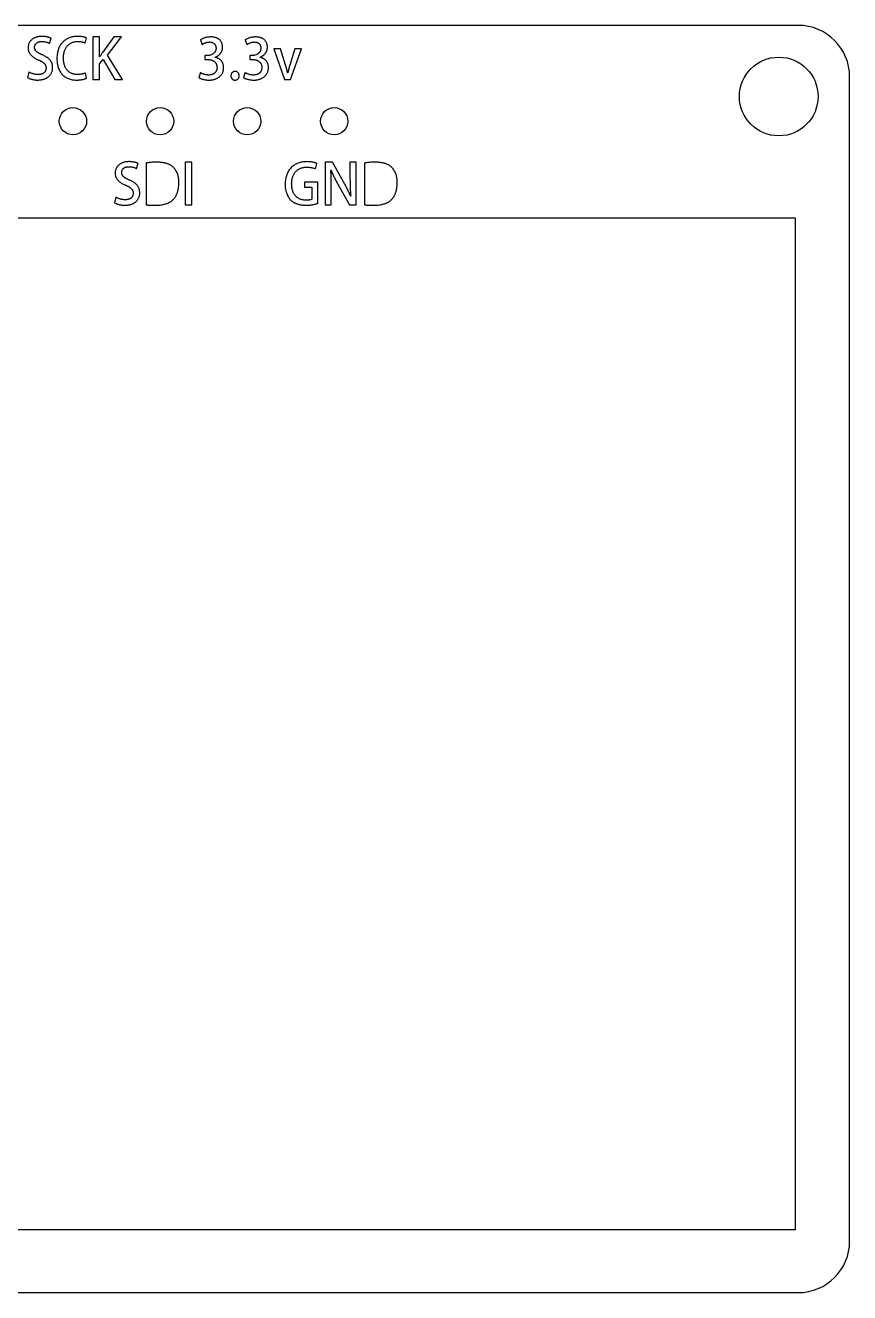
# Model space of a CAD drawing. Header units: millimetres. Extents: x 4.6 to 52.3, y 214.7 to 251.6.
# Drawn here: x 28.23 to 52.27, y 214.67 to 251.64 of the extents above; entities that cross this region are included whole.
import ezdxf

# ---------------------------------------------------------------- set-up
doc = ezdxf.new("R2010")
doc.units = ezdxf.units.MM

msp = doc.modelspace()

# ---------------------------------------------------------------- linework, layer by layer
at = {"color": 7, "linetype": 'Continuous', "lineweight": 25}
for p, q in [((50.77, 251.636), (6.064, 251.636)), ((28.937, 251.11), (28.982, 251.26)), ((29.98, 251.12), (30.02, 251.267)), ((30.205, 251.297), (30.205, 250.055)), ((30.395, 251.297), (30.205, 251.297)), ((30.395, 250.714), (30.395, 251.297)), ((30.809, 251.297), (30.489, 250.852)), ((30.631, 250.768), (31.038, 251.297)), ((31.038, 251.297), (30.809, 251.297)), ((33.338, 251.21), (33.385, 251.073)), ((34.644, 251.21), (34.691, 251.073)), ((30.4, 250.714), (30.395, 250.714)), ((30.395, 250.511), (30.499, 250.641)), ((30.499, 250.641), (30.843, 250.055)), ((31.062, 250.055), (30.631, 250.768)), ((33.471, 250.758), (33.471, 250.639)), ((33.55, 250.757), (33.471, 250.758)), ((33.471, 250.639), (33.554, 250.639)), ((33.76, 250.703), (33.76, 250.706)), ((34.777, 250.758), (34.777, 250.639)), ((34.857, 250.757), (34.777, 250.758)), ((34.777, 250.639), (34.86, 250.639)), ((35.066, 250.703), (35.066, 250.706)), ((35.475, 250.948), (35.786, 250.055)), ((35.676, 250.948), (35.475, 250.948)), ((35.821, 250.473), (35.676, 250.948)), ((36.089, 250.951), (35.945, 250.473)), ((35.965, 250.055), (36.284, 250.948)), ((36.284, 250.948), (36.089, 250.951)), ((28.334, 250.274), (28.292, 250.115)), ((30.395, 250.055), (30.395, 250.511)), ((33.336, 250.256), (33.288, 250.114)), ((34.643, 250.256), (34.594, 250.114)), ((30.015, 250.092), (29.983, 250.245)), ((30.205, 250.055), (30.395, 250.055)), ((30.843, 250.055), (31.062, 250.055)), ((34.346, 250.039), (34.347, 250.039)), ((35.786, 250.055), (35.965, 250.055)), ((35.886, 250.246), (35.881, 250.246)), ((52.27, 216.172), (52.27, 250.136)), ((31.476, 247.458), (31.522, 247.608)), ((31.753, 247.62), (31.753, 246.401)), ((32.895, 247.645), (32.895, 246.403)), ((33.085, 247.645), (32.895, 247.645)), ((33.085, 246.403), (33.085, 247.645)), ((36.691, 247.451), (36.733, 247.607)), ((36.98, 247.646), (36.98, 246.402)), ((37.186, 247.646), (36.98, 247.646)), ((37.142, 247.407), (37.149, 247.409)), ((37.512, 247.07), (37.186, 247.646)), ((37.7, 247.645), (37.7, 247.187)), ((37.876, 247.645), (37.7, 247.645)), ((37.876, 246.402), (37.876, 247.645)), ((38.121, 247.62), (38.121, 246.401)), ((32.71, 247.043), (32.71, 247.045)), ((36.37, 247.06), (36.37, 246.913)), ((36.766, 247.06), (36.37, 247.06)), ((36.766, 246.447), (36.766, 247.06)), ((37.356, 246.983), (37.684, 246.402)), ((39.077, 247.043), (39.077, 247.045)), ((30.873, 246.622), (30.831, 246.463)), ((36.37, 246.913), (36.588, 246.913)), ((36.588, 246.913), (36.588, 246.561)), ((37.155, 246.402), (37.155, 246.865)), ((37.72, 246.656), (37.715, 246.654)), ((32.895, 246.403), (33.085, 246.403)), ((36.98, 246.402), (37.155, 246.402)), ((37.684, 246.402), (37.876, 246.402)), ((5.725, 246.022), (50.677, 246.022)), ((50.677, 246.022), (50.677, 216.504)), ((50.677, 216.504), (5.725, 216.504)), ((6.064, 214.672), (50.77, 214.672))]:
    msp.add_line(p, q, dxfattribs=at)
for centre, radius in [((50.203, 249.561), 1.147), ((29.622, 248.837), 0.398), ((32.162, 248.837), 0.398), ((34.702, 248.837), 0.398), ((37.242, 248.837), 0.398)]:
    msp.add_circle(centre, radius, dxfattribs=at)
for centre, start, end in [((50.77, 250.136), 0, 90), ((50.77, 216.172), 270, 0)]:
    msp.add_arc(centre, 1.5, start, end, dxfattribs=at)
for points, knots in [([(28.719, 251.313), (28.704, 251.312), (28.674, 251.311), (28.631, 251.307), (28.59, 251.299), (28.551, 251.289), (28.515, 251.276), (28.482, 251.26), (28.451, 251.241), (28.422, 251.22), (28.397, 251.196), (28.375, 251.17), (28.356, 251.143), (28.34, 251.113), (28.328, 251.082), (28.32, 251.049), (28.314, 251.014), (28.313, 250.99), (28.312, 250.978)], [0, 0, 0, 0, 0.077879, 0.151737, 0.22196, 0.289357, 0.353654, 0.416146, 0.477411, 0.537188, 0.595881, 0.653011, 0.708942, 0.764698, 0.82138, 0.878857, 0.937977, 1, 1, 1, 1]), ([(28.503, 250.999), (28.504, 251.01), (28.505, 251.03), (28.514, 251.06), (28.53, 251.088), (28.549, 251.109), (28.566, 251.124), (28.582, 251.135), (28.6, 251.144), (28.619, 251.151), (28.64, 251.157), (28.663, 251.161), (28.688, 251.164), (28.706, 251.165), (28.715, 251.165)], [0, 0, 0, 0, 0.101822, 0.203205, 0.30836, 0.421211, 0.480936, 0.542802, 0.607682, 0.676334, 0.749186, 0.826898, 0.910964, 1, 1, 1, 1]), ([(28.733, 250.773), (28.723, 250.777), (28.704, 250.785), (28.678, 250.797), (28.653, 250.809), (28.63, 250.822), (28.609, 250.834), (28.59, 250.847), (28.573, 250.859), (28.558, 250.872), (28.545, 250.885), (28.534, 250.899), (28.524, 250.913), (28.516, 250.929), (28.51, 250.945), (28.506, 250.963), (28.503, 250.981), (28.503, 250.993), (28.503, 250.999)], [0, 0, 0, 0, 0.090327, 0.175952, 0.256368, 0.331652, 0.40162, 0.467549, 0.528441, 0.584514, 0.637975, 0.689778, 0.740404, 0.790662, 0.841288, 0.892497, 0.945474, 1, 1, 1, 1]), ([(28.715, 251.165), (28.727, 251.165), (28.751, 251.164), (28.786, 251.16), (28.819, 251.154), (28.849, 251.147), (28.875, 251.138), (28.899, 251.129), (28.919, 251.12), (28.931, 251.113), (28.937, 251.11)], [0, 0, 0, 0, 0.162542, 0.315644, 0.456984, 0.590159, 0.712118, 0.821056, 0.916894, 1, 1, 1, 1]), ([(28.982, 251.26), (28.975, 251.263), (28.96, 251.27), (28.934, 251.279), (28.906, 251.288), (28.875, 251.296), (28.84, 251.304), (28.803, 251.309), (28.762, 251.312), (28.734, 251.312), (28.719, 251.313)], [0, 0, 0, 0, 0.088758, 0.187193, 0.297383, 0.417712, 0.548062, 0.688382, 0.838314, 1, 1, 1, 1]), ([(29.756, 251.313), (29.734, 251.312), (29.692, 251.311), (29.631, 251.303), (29.572, 251.291), (29.517, 251.273), (29.464, 251.25), (29.415, 251.222), (29.368, 251.188), (29.325, 251.15), (29.286, 251.107), (29.251, 251.059), (29.222, 251.005), (29.198, 250.947), (29.179, 250.884), (29.165, 250.817), (29.156, 250.744), (29.154, 250.694), (29.153, 250.668)], [0, 0, 0, 0, 0.064556, 0.12649, 0.186521, 0.244666, 0.30201, 0.358833, 0.415865, 0.473735, 0.532232, 0.59129, 0.651976, 0.71467, 0.78013, 0.849386, 0.922444, 1, 1, 1, 1]), ([(29.344, 250.678), (29.345, 250.697), (29.346, 250.736), (29.352, 250.791), (29.361, 250.843), (29.375, 250.89), (29.391, 250.934), (29.411, 250.975), (29.435, 251.011), (29.463, 251.044), (29.493, 251.072), (29.525, 251.097), (29.559, 251.118), (29.596, 251.135), (29.635, 251.149), (29.675, 251.158), (29.718, 251.164), (29.748, 251.165), (29.763, 251.165)], [0, 0, 0, 0, 0.0812118, 0.1576373, 0.2296573, 0.2978132, 0.3620532, 0.4239244, 0.4834546, 0.541728, 0.5988862, 0.6546228, 0.7098935, 0.7652747, 0.8213971, 0.8788671, 0.9382065, 1, 1, 1, 1]), ([(30.02, 251.267), (30.015, 251.27), (30.004, 251.275), (29.983, 251.282), (29.958, 251.289), (29.927, 251.297), (29.892, 251.304), (29.851, 251.309), (29.805, 251.312), (29.773, 251.312), (29.756, 251.313)], [0, 0, 0, 0, 0.062088, 0.14227, 0.239819, 0.356051, 0.48954, 0.641805, 0.811535, 1, 1, 1, 1]), ([(29.763, 251.165), (29.774, 251.165), (29.796, 251.165), (29.828, 251.162), (29.858, 251.158), (29.886, 251.152), (29.912, 251.145), (29.937, 251.137), (29.959, 251.129), (29.973, 251.123), (29.98, 251.12)], [0, 0, 0, 0, 0.151045, 0.29411, 0.429642, 0.558166, 0.679473, 0.793877, 0.900032, 1, 1, 1, 1]), ([(33.644, 251.298), (33.629, 251.297), (33.598, 251.296), (33.552, 251.291), (33.509, 251.283), (33.467, 251.271), (33.429, 251.258), (33.395, 251.244), (33.364, 251.229), (33.346, 251.216), (33.338, 251.21)], [0, 0, 0, 0, 0.1460351, 0.2877459, 0.4245405, 0.5576501, 0.6836685, 0.7987967, 0.9039699, 1, 1, 1, 1]), ([(33.385, 251.073), (33.391, 251.077), (33.405, 251.087), (33.427, 251.1), (33.452, 251.113), (33.479, 251.125), (33.508, 251.136), (33.539, 251.143), (33.57, 251.149), (33.591, 251.15), (33.602, 251.15)], [0, 0, 0, 0, 0.101119, 0.211663, 0.330912, 0.459257, 0.592774, 0.72625, 0.862373, 1, 1, 1, 1]), ([(33.602, 251.15), (33.61, 251.15), (33.625, 251.149), (33.647, 251.147), (33.668, 251.142), (33.687, 251.136), (33.704, 251.129), (33.72, 251.12), (33.734, 251.109), (33.747, 251.097), (33.758, 251.084), (33.767, 251.07), (33.776, 251.055), (33.782, 251.039), (33.787, 251.022), (33.791, 251.005), (33.793, 250.986), (33.793, 250.974), (33.794, 250.968)], [0, 0, 0, 0, 0.078539, 0.152872, 0.222725, 0.28847, 0.350682, 0.411492, 0.470323, 0.528587, 0.585935, 0.642938, 0.700157, 0.757118, 0.814674, 0.874829, 0.936419, 1, 1, 1, 1]), ([(33.985, 250.999), (33.985, 251.009), (33.984, 251.029), (33.98, 251.059), (33.974, 251.087), (33.965, 251.115), (33.952, 251.141), (33.938, 251.165), (33.921, 251.188), (33.901, 251.21), (33.878, 251.23), (33.853, 251.248), (33.824, 251.263), (33.794, 251.275), (33.76, 251.285), (33.724, 251.291), (33.685, 251.296), (33.658, 251.297), (33.644, 251.298)], [0, 0, 0, 0, 0.060637, 0.119001, 0.176012, 0.23219, 0.287432, 0.343012, 0.399476, 0.457312, 0.516172, 0.57627, 0.638079, 0.702351, 0.770327, 0.842348, 0.918644, 1, 1, 1, 1]), ([(33.76, 250.706), (33.769, 250.709), (33.786, 250.715), (33.811, 250.726), (33.835, 250.738), (33.857, 250.752), (33.877, 250.767), (33.896, 250.783), (33.912, 250.801), (33.928, 250.819), (33.941, 250.839), (33.953, 250.86), (33.963, 250.881), (33.971, 250.903), (33.977, 250.926), (33.981, 250.95), (33.984, 250.974), (33.985, 250.99), (33.985, 250.999)], [0, 0, 0, 0, 0.071428, 0.1408, 0.207408, 0.272179, 0.33518, 0.397165, 0.458198, 0.519112, 0.579592, 0.6386, 0.697828, 0.757104, 0.81588, 0.876033, 0.937314, 1, 1, 1, 1]), ([(34.951, 251.298), (34.935, 251.297), (34.904, 251.296), (34.859, 251.291), (34.815, 251.283), (34.774, 251.271), (34.736, 251.258), (34.701, 251.244), (34.671, 251.229), (34.653, 251.216), (34.644, 251.21)], [0, 0, 0, 0, 0.146035, 0.287746, 0.424541, 0.55765, 0.683668, 0.798797, 0.90397, 1, 1, 1, 1]), ([(34.691, 251.073), (34.698, 251.077), (34.711, 251.087), (34.734, 251.1), (34.759, 251.113), (34.786, 251.125), (34.815, 251.136), (34.845, 251.143), (34.877, 251.149), (34.898, 251.15), (34.909, 251.15)], [0, 0, 0, 0, 0.101119, 0.211663, 0.330912, 0.459257, 0.592774, 0.72625, 0.862373, 1, 1, 1, 1]), ([(34.909, 251.15), (34.916, 251.15), (34.932, 251.149), (34.954, 251.147), (34.974, 251.142), (34.993, 251.136), (35.011, 251.129), (35.026, 251.12), (35.04, 251.109), (35.053, 251.097), (35.064, 251.084), (35.074, 251.07), (35.082, 251.055), (35.089, 251.039), (35.094, 251.022), (35.098, 251.005), (35.1, 250.986), (35.1, 250.974), (35.1, 250.968)], [0, 0, 0, 0, 0.078539, 0.152872, 0.222725, 0.28847, 0.350682, 0.411492, 0.470323, 0.528587, 0.585935, 0.642938, 0.700157, 0.757118, 0.814674, 0.874829, 0.936419, 1, 1, 1, 1]), ([(35.291, 250.999), (35.291, 251.009), (35.291, 251.029), (35.287, 251.059), (35.28, 251.087), (35.271, 251.115), (35.259, 251.141), (35.244, 251.165), (35.227, 251.188), (35.207, 251.21), (35.185, 251.23), (35.159, 251.248), (35.131, 251.263), (35.1, 251.275), (35.067, 251.285), (35.03, 251.291), (34.992, 251.296), (34.965, 251.297), (34.951, 251.298)], [0, 0, 0, 0, 0.060637, 0.119001, 0.176012, 0.23219, 0.287432, 0.343012, 0.399476, 0.457312, 0.516172, 0.57627, 0.638079, 0.702351, 0.770327, 0.842348, 0.918644, 1, 1, 1, 1]), ([(35.066, 250.706), (35.075, 250.709), (35.093, 250.715), (35.118, 250.726), (35.142, 250.738), (35.163, 250.752), (35.184, 250.767), (35.202, 250.783), (35.219, 250.801), (35.234, 250.819), (35.248, 250.839), (35.259, 250.86), (35.269, 250.881), (35.277, 250.903), (35.283, 250.926), (35.288, 250.95), (35.291, 250.974), (35.291, 250.99), (35.291, 250.999)], [0, 0, 0, 0, 0.0714282, 0.1407998, 0.207408, 0.2721793, 0.3351796, 0.3971655, 0.4581976, 0.5191122, 0.5795925, 0.6385997, 0.6978284, 0.7571042, 0.8158802, 0.8760333, 0.9373138, 1, 1, 1, 1]), ([(28.312, 250.978), (28.313, 250.968), (28.314, 250.947), (28.318, 250.918), (28.325, 250.889), (28.334, 250.862), (28.347, 250.835), (28.361, 250.81), (28.379, 250.787), (28.398, 250.764), (28.42, 250.743), (28.444, 250.722), (28.47, 250.703), (28.497, 250.685), (28.526, 250.668), (28.557, 250.651), (28.59, 250.636), (28.613, 250.626), (28.624, 250.622)], [0, 0, 0, 0, 0.061402, 0.120959, 0.178842, 0.235815, 0.29315, 0.350168, 0.407654, 0.466883, 0.527298, 0.589193, 0.652525, 0.717815, 0.784863, 0.854237, 0.926103, 1, 1, 1, 1]), ([(28.624, 250.622), (28.633, 250.618), (28.651, 250.611), (28.676, 250.599), (28.699, 250.587), (28.72, 250.575), (28.74, 250.562), (28.757, 250.549), (28.773, 250.536), (28.787, 250.522), (28.799, 250.508), (28.81, 250.493), (28.818, 250.478), (28.826, 250.462), (28.831, 250.444), (28.835, 250.427), (28.837, 250.408), (28.838, 250.396), (28.838, 250.389)], [0, 0, 0, 0, 0.086788, 0.168158, 0.245476, 0.317642, 0.38639, 0.450962, 0.511056, 0.568497, 0.623169, 0.676921, 0.729453, 0.781971, 0.834448, 0.888518, 0.943031, 1, 1, 1, 1]), ([(29.029, 250.405), (29.029, 250.416), (29.029, 250.436), (29.025, 250.466), (29.019, 250.495), (29.011, 250.523), (29.001, 250.549), (28.989, 250.574), (28.973, 250.598), (28.956, 250.621), (28.936, 250.642), (28.915, 250.664), (28.89, 250.684), (28.863, 250.703), (28.834, 250.722), (28.803, 250.74), (28.769, 250.757), (28.745, 250.768), (28.733, 250.773)], [0, 0, 0, 0, 0.06184, 0.121274, 0.17906, 0.236132, 0.291625, 0.347119, 0.403083, 0.459133, 0.516719, 0.576867, 0.639586, 0.705122, 0.773704, 0.8453, 0.920958, 1, 1, 1, 1]), ([(29.153, 250.668), (29.154, 250.644), (29.155, 250.596), (29.163, 250.528), (29.176, 250.463), (29.193, 250.403), (29.215, 250.347), (29.241, 250.295), (29.272, 250.248), (29.308, 250.204), (29.348, 250.166), (29.391, 250.133), (29.438, 250.104), (29.489, 250.081), (29.543, 250.063), (29.6, 250.05), (29.661, 250.042), (29.702, 250.041), (29.724, 250.04)], [0, 0, 0, 0, 0.076137, 0.148043, 0.216546, 0.281424, 0.343925, 0.404092, 0.463045, 0.521233, 0.578841, 0.635691, 0.692532, 0.749882, 0.808745, 0.86974, 0.933393, 1, 1, 1, 1]), ([(29.759, 250.201), (29.743, 250.201), (29.713, 250.202), (29.668, 250.208), (29.626, 250.218), (29.586, 250.231), (29.549, 250.249), (29.515, 250.27), (29.483, 250.295), (29.455, 250.324), (29.429, 250.356), (29.407, 250.392), (29.388, 250.432), (29.372, 250.474), (29.36, 250.521), (29.351, 250.57), (29.345, 250.623), (29.345, 250.659), (29.344, 250.678)], [0, 0, 0, 0, 0.065848, 0.128566, 0.188739, 0.246597, 0.303105, 0.358957, 0.414875, 0.471572, 0.529329, 0.587991, 0.648736, 0.711788, 0.778153, 0.847997, 0.921726, 1, 1, 1, 1]), ([(30.489, 250.852), (30.474, 250.83), (30.444, 250.784), (30.415, 250.738), (30.4, 250.714)], [0, 0, 0, 0, 0.491205, 1, 1, 1, 1]), ([(33.794, 250.968), (33.793, 250.959), (33.792, 250.942), (33.787, 250.918), (33.78, 250.895), (33.771, 250.874), (33.76, 250.855), (33.746, 250.838), (33.73, 250.822), (33.706, 250.804), (33.674, 250.786), (33.633, 250.769), (33.592, 250.759), (33.564, 250.758), (33.55, 250.757)], [0, 0, 0, 0, 0.0725108, 0.1413914, 0.2074193, 0.2706089, 0.3324194, 0.3936273, 0.4558375, 0.5195196, 0.6457368, 0.7653265, 0.8828349, 1, 1, 1, 1]), ([(33.554, 250.639), (33.562, 250.639), (33.579, 250.639), (33.605, 250.636), (33.629, 250.632), (33.653, 250.626), (33.676, 250.618), (33.698, 250.608), (33.719, 250.596), (33.739, 250.583), (33.758, 250.569), (33.774, 250.551), (33.789, 250.532), (33.8, 250.511), (33.81, 250.488), (33.816, 250.463), (33.821, 250.437), (33.822, 250.418), (33.823, 250.409)], [0, 0, 0, 0, 0.065396, 0.129423, 0.192356, 0.253296, 0.313726, 0.374448, 0.434887, 0.495414, 0.555838, 0.615082, 0.674061, 0.734268, 0.795929, 0.860175, 0.928438, 1, 1, 1, 1]), ([(34.016, 250.402), (34.015, 250.413), (34.014, 250.433), (34.01, 250.464), (34.004, 250.492), (33.996, 250.519), (33.985, 250.544), (33.972, 250.567), (33.957, 250.589), (33.94, 250.609), (33.921, 250.627), (33.901, 250.644), (33.88, 250.658), (33.858, 250.671), (33.835, 250.682), (33.811, 250.691), (33.786, 250.698), (33.768, 250.702), (33.76, 250.703)], [0, 0, 0, 0, 0.073417, 0.142978, 0.210282, 0.274665, 0.337682, 0.399164, 0.460452, 0.521633, 0.58229, 0.642069, 0.700953, 0.760077, 0.818849, 0.878132, 0.93846, 1, 1, 1, 1]), ([(35.1, 250.968), (35.1, 250.959), (35.098, 250.942), (35.094, 250.918), (35.087, 250.895), (35.077, 250.874), (35.066, 250.855), (35.052, 250.838), (35.036, 250.822), (35.012, 250.804), (34.98, 250.786), (34.94, 250.769), (34.899, 250.759), (34.871, 250.758), (34.857, 250.757)], [0, 0, 0, 0, 0.0725108, 0.1413914, 0.2074193, 0.2706089, 0.3324194, 0.3936273, 0.4558375, 0.5195196, 0.6457368, 0.7653265, 0.8828349, 1, 1, 1, 1]), ([(34.86, 250.639), (34.869, 250.639), (34.886, 250.639), (34.911, 250.636), (34.936, 250.632), (34.96, 250.626), (34.983, 250.618), (35.004, 250.608), (35.026, 250.596), (35.046, 250.583), (35.065, 250.569), (35.081, 250.551), (35.095, 250.532), (35.107, 250.511), (35.116, 250.488), (35.123, 250.463), (35.128, 250.437), (35.129, 250.418), (35.129, 250.409)], [0, 0, 0, 0, 0.065396, 0.129423, 0.192356, 0.253296, 0.313726, 0.374448, 0.434887, 0.495414, 0.555838, 0.615082, 0.674061, 0.734268, 0.795929, 0.860175, 0.928438, 1, 1, 1, 1]), ([(35.322, 250.402), (35.322, 250.413), (35.321, 250.433), (35.317, 250.464), (35.311, 250.492), (35.302, 250.519), (35.292, 250.544), (35.279, 250.567), (35.264, 250.589), (35.246, 250.609), (35.227, 250.627), (35.207, 250.644), (35.186, 250.658), (35.164, 250.671), (35.141, 250.682), (35.117, 250.691), (35.092, 250.698), (35.075, 250.702), (35.066, 250.703)], [0, 0, 0, 0, 0.0734174, 0.1429781, 0.210282, 0.2746654, 0.3376816, 0.3991638, 0.4604515, 0.5216334, 0.5822903, 0.6420688, 0.7009531, 0.7600772, 0.8188488, 0.8781322, 0.9384603, 1, 1, 1, 1]), ([(28.605, 250.201), (28.592, 250.201), (28.566, 250.202), (28.528, 250.206), (28.491, 250.212), (28.456, 250.222), (28.422, 250.232), (28.39, 250.245), (28.361, 250.258), (28.343, 250.269), (28.334, 250.274)], [0, 0, 0, 0, 0.136469, 0.27025, 0.402033, 0.532507, 0.659, 0.778845, 0.891967, 1, 1, 1, 1]), ([(28.593, 250.04), (28.61, 250.041), (28.644, 250.042), (28.692, 250.047), (28.738, 250.055), (28.78, 250.067), (28.819, 250.081), (28.855, 250.099), (28.888, 250.12), (28.917, 250.144), (28.943, 250.17), (28.966, 250.198), (28.985, 250.228), (29.001, 250.26), (29.013, 250.294), (29.022, 250.33), (29.028, 250.367), (29.029, 250.392), (29.029, 250.405)], [0, 0, 0, 0, 0.080352, 0.156325, 0.228284, 0.296306, 0.36091, 0.423526, 0.483824, 0.542726, 0.600522, 0.657077, 0.712485, 0.767724, 0.823495, 0.880566, 0.939087, 1, 1, 1, 1]), ([(28.838, 250.389), (28.837, 250.382), (28.837, 250.369), (28.834, 250.349), (28.829, 250.33), (28.823, 250.312), (28.814, 250.296), (28.804, 250.28), (28.791, 250.266), (28.777, 250.252), (28.762, 250.24), (28.744, 250.23), (28.725, 250.221), (28.704, 250.214), (28.681, 250.208), (28.657, 250.204), (28.632, 250.201), (28.614, 250.201), (28.605, 250.201)], [0, 0, 0, 0, 0.061872, 0.120768, 0.177506, 0.233072, 0.288326, 0.343383, 0.399019, 0.456462, 0.514906, 0.57526, 0.637362, 0.702776, 0.770787, 0.842679, 0.91941, 1, 1, 1, 1]), ([(33.578, 250.186), (33.565, 250.187), (33.541, 250.188), (33.504, 250.193), (33.469, 250.2), (33.436, 250.21), (33.406, 250.221), (33.379, 250.232), (33.356, 250.243), (33.343, 250.252), (33.336, 250.256)], [0, 0, 0, 0, 0.148647, 0.292715, 0.432107, 0.568613, 0.697224, 0.811249, 0.912251, 1, 1, 1, 1]), ([(33.823, 250.409), (33.823, 250.402), (33.822, 250.388), (33.82, 250.367), (33.816, 250.347), (33.809, 250.328), (33.801, 250.309), (33.791, 250.291), (33.779, 250.273), (33.766, 250.256), (33.75, 250.241), (33.732, 250.227), (33.712, 250.215), (33.689, 250.205), (33.664, 250.198), (33.638, 250.192), (33.608, 250.188), (33.588, 250.187), (33.578, 250.186)], [0, 0, 0, 0, 0.056793, 0.112099, 0.16628, 0.220727, 0.275549, 0.331171, 0.388021, 0.446331, 0.506089, 0.566385, 0.629125, 0.694634, 0.764049, 0.837656, 0.915967, 1, 1, 1, 1]), ([(33.586, 250.039), (33.603, 250.039), (33.636, 250.041), (33.683, 250.046), (33.728, 250.055), (33.77, 250.067), (33.808, 250.082), (33.844, 250.099), (33.876, 250.121), (33.905, 250.145), (33.931, 250.171), (33.953, 250.2), (33.972, 250.23), (33.988, 250.261), (34.001, 250.294), (34.009, 250.329), (34.015, 250.365), (34.015, 250.39), (34.016, 250.402)], [0, 0, 0, 0, 0.0803197, 0.1562327, 0.2277539, 0.2960586, 0.3610906, 0.4235381, 0.4844121, 0.5442763, 0.6028409, 0.6596798, 0.7156199, 0.7709253, 0.8263875, 0.8826815, 0.9405067, 1, 1, 1, 1]), ([(34.348, 250.292), (34.34, 250.291), (34.323, 250.29), (34.3, 250.283), (34.279, 250.272), (34.262, 250.256), (34.247, 250.237), (34.236, 250.215), (34.23, 250.191), (34.228, 250.173), (34.228, 250.164)], [0, 0, 0, 0, 0.129293, 0.249716, 0.369033, 0.489904, 0.612393, 0.734298, 0.862471, 1, 1, 1, 1]), ([(34.467, 250.164), (34.466, 250.174), (34.465, 250.191), (34.459, 250.216), (34.449, 250.238), (34.434, 250.257), (34.417, 250.272), (34.396, 250.283), (34.373, 250.291), (34.357, 250.292), (34.348, 250.292)], [0, 0, 0, 0, 0.1399855, 0.2691712, 0.3912695, 0.5115008, 0.6299209, 0.7477536, 0.8694785, 1, 1, 1, 1]), ([(34.884, 250.186), (34.872, 250.187), (34.847, 250.188), (34.811, 250.193), (34.776, 250.2), (34.743, 250.21), (34.713, 250.221), (34.686, 250.232), (34.663, 250.243), (34.649, 250.252), (34.643, 250.256)], [0, 0, 0, 0, 0.148647, 0.292715, 0.432107, 0.568613, 0.697224, 0.811249, 0.912251, 1, 1, 1, 1]), ([(35.129, 250.409), (35.129, 250.402), (35.129, 250.388), (35.126, 250.367), (35.122, 250.347), (35.116, 250.328), (35.108, 250.309), (35.097, 250.291), (35.086, 250.273), (35.072, 250.256), (35.057, 250.241), (35.038, 250.227), (35.018, 250.215), (34.996, 250.205), (34.971, 250.198), (34.944, 250.192), (34.915, 250.188), (34.895, 250.187), (34.884, 250.186)], [0, 0, 0, 0, 0.056793, 0.112099, 0.16628, 0.220727, 0.275549, 0.331171, 0.388021, 0.446331, 0.506089, 0.566385, 0.629125, 0.694634, 0.764049, 0.837656, 0.915967, 1, 1, 1, 1]), ([(34.892, 250.039), (34.909, 250.039), (34.942, 250.041), (34.99, 250.046), (35.035, 250.055), (35.076, 250.067), (35.115, 250.082), (35.15, 250.099), (35.183, 250.121), (35.212, 250.145), (35.237, 250.171), (35.26, 250.2), (35.279, 250.23), (35.295, 250.261), (35.307, 250.294), (35.316, 250.329), (35.321, 250.365), (35.322, 250.39), (35.322, 250.402)], [0, 0, 0, 0, 0.08032, 0.156233, 0.227754, 0.296059, 0.361091, 0.423538, 0.484412, 0.544276, 0.602841, 0.65968, 0.71562, 0.770925, 0.826387, 0.882681, 0.940507, 1, 1, 1, 1]), ([(35.881, 250.246), (35.872, 250.284), (35.855, 250.36), (35.832, 250.435), (35.821, 250.473)], [0, 0, 0, 0, 0.4915856, 1, 1, 1, 1]), ([(35.945, 250.473), (35.934, 250.435), (35.912, 250.359), (35.894, 250.283), (35.886, 250.246)], [0, 0, 0, 0, 0.5097117, 1, 1, 1, 1]), ([(28.292, 250.115), (28.3, 250.11), (28.318, 250.099), (28.348, 250.085), (28.383, 250.073), (28.421, 250.062), (28.462, 250.053), (28.505, 250.045), (28.549, 250.041), (28.578, 250.04), (28.593, 250.04)], [0, 0, 0, 0, 0.095213, 0.20032, 0.317106, 0.445969, 0.581293, 0.718113, 0.857469, 1, 1, 1, 1]), ([(29.724, 250.04), (29.74, 250.04), (29.772, 250.041), (29.818, 250.044), (29.86, 250.049), (29.899, 250.056), (29.935, 250.064), (29.966, 250.072), (29.992, 250.082), (30.008, 250.089), (30.015, 250.092)], [0, 0, 0, 0, 0.164987, 0.318541, 0.462437, 0.595567, 0.717312, 0.824985, 0.919135, 1, 1, 1, 1]), ([(29.983, 250.245), (29.976, 250.241), (29.961, 250.234), (29.937, 250.226), (29.911, 250.219), (29.872, 250.21), (29.822, 250.203), (29.78, 250.201), (29.759, 250.201)], [0, 0, 0, 0, 0.103909, 0.214331, 0.333243, 0.459804, 0.725017, 1, 1, 1, 1]), ([(33.288, 250.114), (33.296, 250.109), (33.313, 250.098), (33.342, 250.085), (33.375, 250.073), (33.412, 250.061), (33.452, 250.052), (33.495, 250.045), (33.54, 250.04), (33.57, 250.039), (33.586, 250.039)], [0, 0, 0, 0, 0.09125, 0.193485, 0.306376, 0.431849, 0.565195, 0.7043, 0.849052, 1, 1, 1, 1]), ([(34.228, 250.164), (34.228, 250.156), (34.229, 250.139), (34.235, 250.115), (34.245, 250.094), (34.259, 250.075), (34.276, 250.059), (34.297, 250.048), (34.321, 250.04), (34.338, 250.039), (34.346, 250.039)], [0, 0, 0, 0, 0.1339401, 0.2589358, 0.379372, 0.4991962, 0.6185346, 0.7379655, 0.8634074, 1, 1, 1, 1]), ([(34.347, 250.039), (34.355, 250.039), (34.372, 250.04), (34.396, 250.047), (34.417, 250.058), (34.435, 250.074), (34.449, 250.092), (34.459, 250.114), (34.465, 250.138), (34.466, 250.156), (34.467, 250.164)], [0, 0, 0, 0, 0.13579, 0.25985, 0.378201, 0.496649, 0.615949, 0.736988, 0.863575, 1, 1, 1, 1]), ([(34.594, 250.114), (34.602, 250.109), (34.619, 250.098), (34.648, 250.085), (34.681, 250.073), (34.718, 250.061), (34.758, 250.052), (34.801, 250.045), (34.846, 250.04), (34.877, 250.039), (34.892, 250.039)], [0, 0, 0, 0, 0.09125, 0.193485, 0.306376, 0.431849, 0.565195, 0.7043, 0.849052, 1, 1, 1, 1]), ([(31.259, 247.661), (31.244, 247.66), (31.214, 247.659), (31.17, 247.655), (31.129, 247.647), (31.091, 247.637), (31.055, 247.624), (31.021, 247.608), (30.99, 247.589), (30.962, 247.567), (30.937, 247.544), (30.915, 247.518), (30.896, 247.491), (30.88, 247.461), (30.868, 247.43), (30.859, 247.397), (30.853, 247.362), (30.853, 247.338), (30.852, 247.326)], [0, 0, 0, 0, 0.077879, 0.151737, 0.22196, 0.289357, 0.353654, 0.416146, 0.477411, 0.537188, 0.595881, 0.653011, 0.708942, 0.764698, 0.82138, 0.878857, 0.937977, 1, 1, 1, 1]), ([(31.522, 247.608), (31.515, 247.611), (31.499, 247.618), (31.474, 247.627), (31.446, 247.636), (31.414, 247.644), (31.38, 247.651), (31.342, 247.656), (31.302, 247.66), (31.274, 247.66), (31.259, 247.661)], [0, 0, 0, 0, 0.088758, 0.187193, 0.297383, 0.417712, 0.548062, 0.688382, 0.838314, 1, 1, 1, 1]), ([(36.444, 247.66), (36.421, 247.659), (36.375, 247.658), (36.308, 247.649), (36.245, 247.635), (36.185, 247.616), (36.129, 247.592), (36.077, 247.562), (36.028, 247.527), (35.984, 247.487), (35.943, 247.442), (35.908, 247.392), (35.878, 247.338), (35.853, 247.28), (35.834, 247.217), (35.819, 247.15), (35.81, 247.079), (35.809, 247.03), (35.808, 247.004)], [0, 0, 0, 0, 0.068145, 0.133092, 0.195517, 0.255994, 0.314916, 0.373029, 0.430776, 0.489139, 0.547824, 0.606576, 0.666191, 0.727293, 0.79073, 0.857082, 0.926603, 1, 1, 1, 1]), ([(36.733, 247.607), (36.724, 247.611), (36.707, 247.619), (36.678, 247.629), (36.646, 247.638), (36.611, 247.646), (36.573, 247.652), (36.532, 247.656), (36.489, 247.659), (36.459, 247.659), (36.444, 247.66)], [0, 0, 0, 0, 0.092551, 0.194527, 0.306664, 0.429407, 0.561269, 0.699479, 0.845908, 1, 1, 1, 1]), ([(30.852, 247.326), (30.853, 247.316), (30.853, 247.295), (30.858, 247.266), (30.865, 247.237), (30.874, 247.209), (30.886, 247.183), (30.901, 247.158), (30.918, 247.135), (30.938, 247.112), (30.96, 247.091), (30.984, 247.07), (31.009, 247.051), (31.037, 247.033), (31.066, 247.015), (31.097, 246.999), (31.13, 246.984), (31.153, 246.974), (31.164, 246.97)], [0, 0, 0, 0, 0.061402, 0.120959, 0.178842, 0.235815, 0.29315, 0.350168, 0.407654, 0.466883, 0.527298, 0.589193, 0.652525, 0.717815, 0.784863, 0.854237, 0.926103, 1, 1, 1, 1]), ([(31.043, 247.347), (31.043, 247.357), (31.044, 247.378), (31.054, 247.408), (31.07, 247.435), (31.088, 247.457), (31.106, 247.472), (31.122, 247.483), (31.139, 247.492), (31.159, 247.499), (31.18, 247.505), (31.203, 247.509), (31.228, 247.512), (31.245, 247.513), (31.254, 247.513)], [0, 0, 0, 0, 0.101822, 0.203205, 0.30836, 0.421211, 0.480936, 0.542802, 0.607682, 0.676334, 0.749186, 0.826898, 0.910964, 1, 1, 1, 1]), ([(31.272, 247.121), (31.263, 247.125), (31.244, 247.133), (31.218, 247.145), (31.193, 247.157), (31.17, 247.17), (31.149, 247.182), (31.13, 247.195), (31.113, 247.207), (31.098, 247.22), (31.085, 247.233), (31.073, 247.247), (31.064, 247.261), (31.056, 247.277), (31.05, 247.293), (31.046, 247.311), (31.043, 247.329), (31.043, 247.341), (31.043, 247.347)], [0, 0, 0, 0, 0.090327, 0.175952, 0.256368, 0.331652, 0.40162, 0.467549, 0.528441, 0.584514, 0.637975, 0.689778, 0.740404, 0.790662, 0.841288, 0.892497, 0.945474, 1, 1, 1, 1]), ([(31.254, 247.513), (31.267, 247.513), (31.291, 247.512), (31.326, 247.508), (31.359, 247.502), (31.388, 247.495), (31.415, 247.486), (31.438, 247.477), (31.459, 247.468), (31.471, 247.461), (31.476, 247.458)], [0, 0, 0, 0, 0.162542, 0.315644, 0.456984, 0.590159, 0.712118, 0.821056, 0.916894, 1, 1, 1, 1]), ([(32.073, 247.646), (32.044, 247.645), (31.987, 247.645), (31.917, 247.64), (31.864, 247.635), (31.825, 247.63), (31.789, 247.625), (31.765, 247.622), (31.753, 247.62)], [0, 0, 0, 0, 0.270933, 0.530713, 0.655379, 0.77511, 0.890035, 1, 1, 1, 1]), ([(32.71, 247.045), (32.71, 247.063), (32.711, 247.099), (32.707, 247.152), (32.698, 247.204), (32.686, 247.256), (32.669, 247.306), (32.647, 247.355), (32.621, 247.403), (32.596, 247.442), (32.574, 247.472), (32.554, 247.493), (32.533, 247.513), (32.51, 247.531), (32.484, 247.548), (32.457, 247.564), (32.428, 247.578), (32.396, 247.591), (32.363, 247.603), (32.327, 247.613), (32.29, 247.622), (32.251, 247.629), (32.209, 247.635), (32.166, 247.64), (32.12, 247.644), (32.089, 247.645), (32.073, 247.646)], [0, 0, 0, 0, 0.054032, 0.107089, 0.159702, 0.212279, 0.264991, 0.318235, 0.372493, 0.428082, 0.456315, 0.484818, 0.513639, 0.543144, 0.573662, 0.605022, 0.637583, 0.671277, 0.706741, 0.743336, 0.781607, 0.821644, 0.863525, 0.907112, 0.952664, 1, 1, 1, 1]), ([(35.999, 247.012), (35.999, 247.032), (36.001, 247.07), (36.007, 247.125), (36.017, 247.176), (36.031, 247.224), (36.048, 247.268), (36.07, 247.308), (36.095, 247.344), (36.124, 247.377), (36.155, 247.405), (36.19, 247.43), (36.226, 247.452), (36.265, 247.469), (36.307, 247.483), (36.35, 247.492), (36.396, 247.498), (36.428, 247.499), (36.444, 247.499)], [0, 0, 0, 0, 0.078352, 0.152386, 0.221915, 0.288057, 0.35109, 0.411695, 0.470714, 0.528606, 0.585796, 0.642249, 0.698582, 0.755705, 0.813552, 0.873415, 0.935205, 1, 1, 1, 1]), ([(36.444, 247.499), (36.458, 247.499), (36.484, 247.499), (36.522, 247.496), (36.557, 247.492), (36.589, 247.485), (36.617, 247.478), (36.644, 247.47), (36.669, 247.461), (36.684, 247.454), (36.691, 247.451)], [0, 0, 0, 0, 0.162714, 0.312856, 0.449739, 0.575902, 0.692246, 0.8022, 0.903996, 1, 1, 1, 1]), ([(37.155, 246.865), (37.155, 246.891), (37.155, 246.943), (37.154, 247.018), (37.154, 247.09), (37.152, 247.179), (37.149, 247.284), (37.144, 247.367), (37.142, 247.407)], [0, 0, 0, 0, 0.146581, 0.285863, 0.417801, 0.541968, 0.776955, 1, 1, 1, 1]), ([(37.149, 247.409), (37.164, 247.373), (37.194, 247.3), (37.245, 247.193), (37.299, 247.087), (37.337, 247.017), (37.356, 246.983)], [0, 0, 0, 0, 0.246027, 0.497503, 0.750477, 1, 1, 1, 1]), ([(38.441, 247.646), (38.412, 247.645), (38.355, 247.645), (38.285, 247.64), (38.231, 247.635), (38.193, 247.63), (38.156, 247.625), (38.132, 247.622), (38.121, 247.62)], [0, 0, 0, 0, 0.270933, 0.530713, 0.655379, 0.77511, 0.890035, 1, 1, 1, 1]), ([(39.077, 247.045), (39.078, 247.063), (39.078, 247.099), (39.074, 247.152), (39.066, 247.204), (39.053, 247.256), (39.036, 247.306), (39.014, 247.355), (38.988, 247.403), (38.964, 247.442), (38.941, 247.472), (38.922, 247.493), (38.901, 247.513), (38.877, 247.531), (38.852, 247.548), (38.824, 247.564), (38.795, 247.578), (38.764, 247.591), (38.73, 247.603), (38.695, 247.613), (38.658, 247.622), (38.618, 247.629), (38.577, 247.635), (38.533, 247.64), (38.488, 247.644), (38.457, 247.645), (38.441, 247.646)], [0, 0, 0, 0, 0.054032, 0.107089, 0.159702, 0.212279, 0.264991, 0.318235, 0.372493, 0.428082, 0.456315, 0.484818, 0.513639, 0.543144, 0.573662, 0.605022, 0.637583, 0.671277, 0.706741, 0.743336, 0.781607, 0.821644, 0.863525, 0.907112, 0.952664, 1, 1, 1, 1]), ([(31.164, 246.97), (31.173, 246.966), (31.191, 246.959), (31.216, 246.947), (31.239, 246.935), (31.26, 246.923), (31.28, 246.91), (31.297, 246.897), (31.313, 246.884), (31.327, 246.87), (31.339, 246.856), (31.35, 246.841), (31.358, 246.826), (31.366, 246.81), (31.371, 246.792), (31.375, 246.775), (31.377, 246.756), (31.377, 246.744), (31.377, 246.737)], [0, 0, 0, 0, 0.086788, 0.168158, 0.245476, 0.317642, 0.38639, 0.450962, 0.511056, 0.568497, 0.623169, 0.676921, 0.729453, 0.781971, 0.834448, 0.888518, 0.943031, 1, 1, 1, 1]), ([(31.569, 246.753), (31.569, 246.764), (31.568, 246.784), (31.565, 246.814), (31.559, 246.843), (31.551, 246.871), (31.541, 246.897), (31.528, 246.922), (31.513, 246.946), (31.496, 246.969), (31.476, 246.99), (31.454, 247.012), (31.43, 247.032), (31.403, 247.051), (31.374, 247.07), (31.342, 247.088), (31.308, 247.105), (31.285, 247.116), (31.272, 247.121)], [0, 0, 0, 0, 0.06184, 0.121274, 0.17906, 0.236132, 0.291625, 0.347119, 0.403083, 0.459133, 0.516719, 0.576867, 0.639586, 0.705122, 0.773704, 0.8453, 0.920958, 1, 1, 1, 1]), ([(32.538, 246.547), (32.544, 246.554), (32.558, 246.568), (32.576, 246.59), (32.593, 246.613), (32.609, 246.638), (32.625, 246.664), (32.639, 246.691), (32.652, 246.72), (32.664, 246.75), (32.674, 246.782), (32.684, 246.815), (32.691, 246.85), (32.698, 246.886), (32.703, 246.923), (32.707, 246.962), (32.709, 247.002), (32.709, 247.029), (32.71, 247.043)], [0, 0, 0, 0, 0.052401, 0.105632, 0.159237, 0.213991, 0.270049, 0.32735, 0.385671, 0.446122, 0.508277, 0.572149, 0.637805, 0.705589, 0.775541, 0.847785, 0.922844, 1, 1, 1, 1]), ([(35.808, 247.004), (35.807, 246.99), (35.806, 246.961), (35.809, 246.917), (35.816, 246.871), (35.826, 246.824), (35.841, 246.776), (35.86, 246.726), (35.882, 246.674), (35.903, 246.63), (35.923, 246.596), (35.94, 246.571), (35.96, 246.548), (35.982, 246.526), (36.006, 246.506), (36.032, 246.488), (36.06, 246.47), (36.091, 246.455), (36.124, 246.441), (36.159, 246.429), (36.196, 246.418), (36.235, 246.409), (36.276, 246.401), (36.32, 246.394), (36.365, 246.39), (36.397, 246.388), (36.413, 246.387)], [0, 0, 0, 0, 0.043225, 0.088181, 0.135007, 0.184178, 0.235694, 0.289926, 0.347131, 0.407344, 0.438051, 0.468716, 0.499373, 0.530602, 0.562298, 0.594822, 0.628556, 0.663253, 0.699394, 0.736922, 0.775977, 0.816971, 0.859762, 0.904629, 0.951187, 1, 1, 1, 1]), ([(36.419, 246.534), (36.404, 246.535), (36.374, 246.536), (36.33, 246.542), (36.288, 246.551), (36.249, 246.565), (36.212, 246.582), (36.177, 246.603), (36.145, 246.628), (36.115, 246.656), (36.088, 246.688), (36.065, 246.724), (36.045, 246.764), (36.029, 246.807), (36.016, 246.853), (36.006, 246.903), (36.001, 246.957), (35.999, 246.993), (35.999, 247.012)], [0, 0, 0, 0, 0.063961, 0.125141, 0.184368, 0.241584, 0.298026, 0.353767, 0.410036, 0.467219, 0.525319, 0.584631, 0.645717, 0.709168, 0.775932, 0.846582, 0.921029, 1, 1, 1, 1]), ([(37.715, 246.654), (37.701, 246.688), (37.672, 246.758), (37.623, 246.861), (37.57, 246.966), (37.532, 247.035), (37.512, 247.07)], [0, 0, 0, 0, 0.238961, 0.487568, 0.742672, 1, 1, 1, 1]), ([(37.7, 247.187), (37.7, 247.163), (37.7, 247.115), (37.701, 247.045), (37.703, 246.977), (37.705, 246.89), (37.71, 246.783), (37.717, 246.698), (37.72, 246.656)], [0, 0, 0, 0, 0.136936, 0.268863, 0.396394, 0.519536, 0.760257, 1, 1, 1, 1]), ([(38.905, 246.547), (38.912, 246.554), (38.925, 246.568), (38.943, 246.59), (38.961, 246.613), (38.977, 246.638), (38.992, 246.664), (39.006, 246.691), (39.019, 246.72), (39.031, 246.75), (39.042, 246.782), (39.051, 246.815), (39.059, 246.85), (39.066, 246.886), (39.071, 246.923), (39.074, 246.962), (39.076, 247.002), (39.077, 247.029), (39.077, 247.043)], [0, 0, 0, 0, 0.052401, 0.105632, 0.159237, 0.213991, 0.270049, 0.32735, 0.385671, 0.446122, 0.508277, 0.572149, 0.637805, 0.705589, 0.775541, 0.847785, 0.922844, 1, 1, 1, 1]), ([(31.144, 246.548), (31.132, 246.549), (31.106, 246.55), (31.068, 246.554), (31.031, 246.56), (30.996, 246.569), (30.961, 246.58), (30.93, 246.593), (30.9, 246.606), (30.882, 246.617), (30.873, 246.622)], [0, 0, 0, 0, 0.136469, 0.27025, 0.402033, 0.532507, 0.659, 0.778845, 0.891967, 1, 1, 1, 1]), ([(31.133, 246.388), (31.15, 246.389), (31.183, 246.39), (31.232, 246.395), (31.277, 246.403), (31.32, 246.415), (31.359, 246.429), (31.395, 246.447), (31.427, 246.468), (31.457, 246.492), (31.483, 246.518), (31.506, 246.546), (31.525, 246.576), (31.541, 246.608), (31.553, 246.642), (31.562, 246.677), (31.568, 246.715), (31.568, 246.74), (31.569, 246.753)], [0, 0, 0, 0, 0.080352, 0.156325, 0.228284, 0.296306, 0.36091, 0.423526, 0.483824, 0.542726, 0.600522, 0.657077, 0.712485, 0.767724, 0.823495, 0.880566, 0.939087, 1, 1, 1, 1]), ([(31.377, 246.737), (31.377, 246.73), (31.377, 246.717), (31.374, 246.697), (31.369, 246.678), (31.362, 246.66), (31.354, 246.644), (31.343, 246.628), (31.331, 246.614), (31.317, 246.6), (31.301, 246.588), (31.284, 246.578), (31.264, 246.569), (31.244, 246.562), (31.221, 246.556), (31.197, 246.552), (31.171, 246.549), (31.154, 246.549), (31.144, 246.548)], [0, 0, 0, 0, 0.061872, 0.120768, 0.177506, 0.233072, 0.288326, 0.343383, 0.399019, 0.456462, 0.514906, 0.57526, 0.637362, 0.702776, 0.770787, 0.842679, 0.91941, 1, 1, 1, 1]), ([(36.588, 246.561), (36.584, 246.559), (36.575, 246.554), (36.56, 246.55), (36.543, 246.545), (36.523, 246.542), (36.501, 246.539), (36.476, 246.536), (36.448, 246.535), (36.429, 246.535), (36.419, 246.534)], [0, 0, 0, 0, 0.078582, 0.169294, 0.271997, 0.388803, 0.519602, 0.665039, 0.825069, 1, 1, 1, 1]), ([(30.831, 246.463), (30.84, 246.458), (30.858, 246.447), (30.888, 246.433), (30.923, 246.421), (30.961, 246.41), (31.002, 246.4), (31.045, 246.393), (31.088, 246.389), (31.118, 246.388), (31.133, 246.388)], [0, 0, 0, 0, 0.095213, 0.20032, 0.317106, 0.445969, 0.581293, 0.718113, 0.857469, 1, 1, 1, 1]), ([(31.753, 246.401), (31.762, 246.4), (31.781, 246.398), (31.81, 246.395), (31.842, 246.392), (31.875, 246.39), (31.91, 246.389), (31.947, 246.388), (31.986, 246.387), (32.012, 246.387), (32.026, 246.387)], [0, 0, 0, 0, 0.100466, 0.207629, 0.322266, 0.444561, 0.572731, 0.707742, 0.850443, 1, 1, 1, 1]), ([(32.026, 246.387), (32.053, 246.387), (32.106, 246.388), (32.182, 246.396), (32.255, 246.408), (32.311, 246.423), (32.355, 246.437), (32.385, 246.449), (32.414, 246.462), (32.442, 246.477), (32.468, 246.492), (32.493, 246.51), (32.516, 246.527), (32.531, 246.541), (32.538, 246.547)], [0, 0, 0, 0, 0.147466, 0.287835, 0.420584, 0.547728, 0.608928, 0.66819, 0.726317, 0.783264, 0.838435, 0.892827, 0.946746, 1, 1, 1, 1]), ([(36.413, 246.387), (36.431, 246.387), (36.468, 246.388), (36.521, 246.392), (36.571, 246.398), (36.619, 246.407), (36.662, 246.416), (36.702, 246.426), (36.736, 246.436), (36.756, 246.444), (36.766, 246.447)], [0, 0, 0, 0, 0.155207, 0.302921, 0.444071, 0.579085, 0.704496, 0.816098, 0.914858, 1, 1, 1, 1]), ([(38.121, 246.401), (38.13, 246.4), (38.149, 246.398), (38.178, 246.395), (38.209, 246.392), (38.242, 246.39), (38.277, 246.389), (38.314, 246.388), (38.353, 246.387), (38.38, 246.387), (38.393, 246.387)], [0, 0, 0, 0, 0.100466, 0.207629, 0.322266, 0.444561, 0.572731, 0.707742, 0.850443, 1, 1, 1, 1]), ([(38.393, 246.387), (38.42, 246.387), (38.473, 246.388), (38.55, 246.396), (38.622, 246.408), (38.679, 246.423), (38.722, 246.437), (38.752, 246.449), (38.782, 246.462), (38.809, 246.477), (38.836, 246.492), (38.86, 246.51), (38.884, 246.527), (38.898, 246.541), (38.905, 246.547)], [0, 0, 0, 0, 0.147466, 0.287835, 0.420584, 0.547728, 0.608928, 0.66819, 0.726317, 0.783264, 0.838435, 0.892827, 0.946746, 1, 1, 1, 1])]:
    msp.add_open_spline(points, degree=3, knots=knots, dxfattribs=at)

doc.saveas('drawing.dxf')
